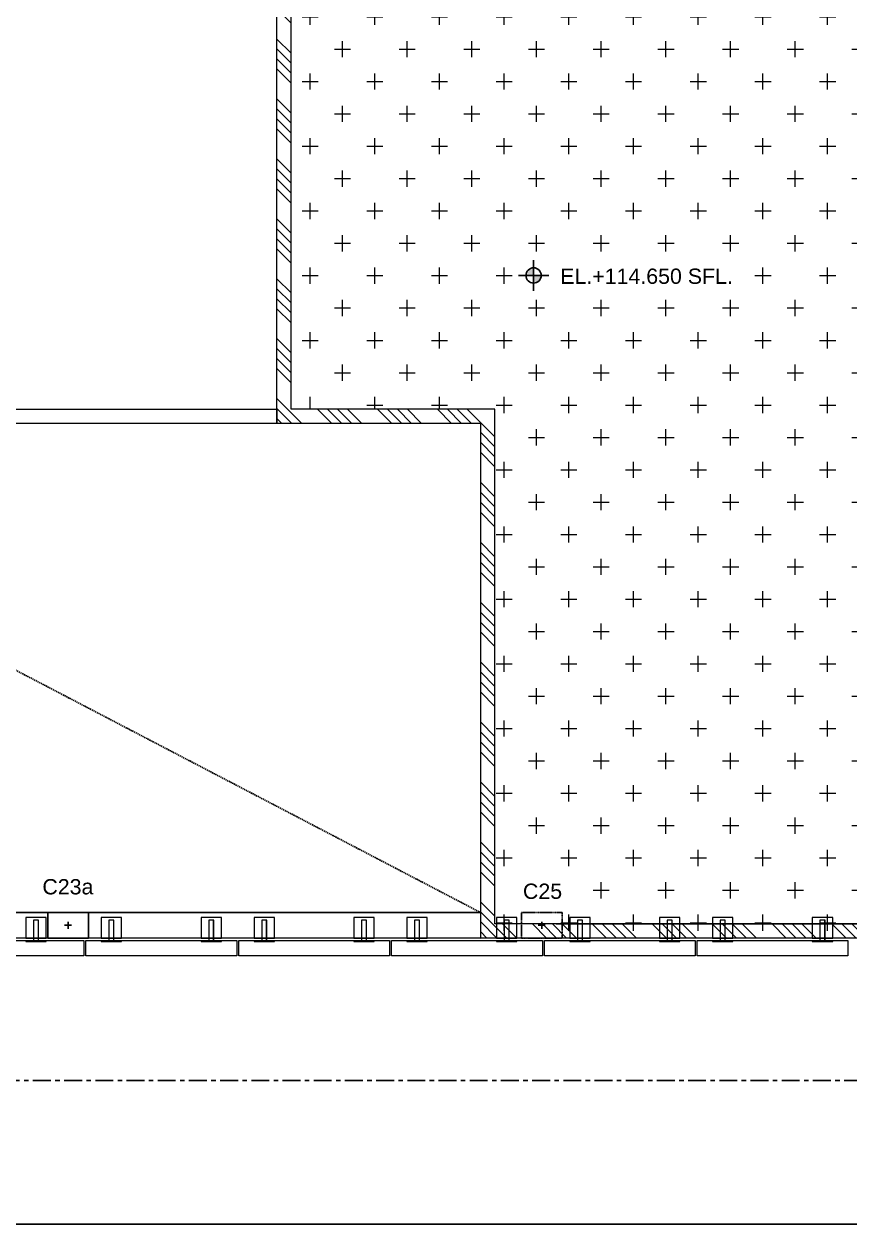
# Model space of a CAD drawing. Header units: millimetres. Extents: x 663313 to 1226001, y 1431724 to 1620898.
# Drawn here: x 712425 to 720523, y 1505819 to 1517596 of the extents above; entities that cross this region are included whole.
import ezdxf
from ezdxf.enums import TextEntityAlignment as Align

# ---------------------------------------------------------------- set-up
doc = ezdxf.new("R2010")
doc.units = ezdxf.units.MM
for name, pattern in [('CENTER', [50.800000000000004, 31.75, -6.35, 6.35, -6.35]), ('HIDDEN', [0.375, 0.25, -0.125]), ('TA_GL_000.70000', [1.925, 0.7, -0.175, 0.175, -0.175, 0.7]), ('XKITLINE00', [0]), ('XKITLINE02', [4, 2, -2])]:
    doc.linetypes.add(name, pattern=pattern)
for name, color, linetype in [('000 - 0_SYM_DWG_GRIDLINE_MAIN_COLOR_251', 7, 'Continuous'), ('000 - 0_SYM_DWG_SLOPE-SYM_TEXT_COLOR_3', 7, 'Continuous'), ('000 - GRID', 7, 'CENTER'), ('_PP-Dim', 7, 'Continuous'), ('BR', 7, 'Continuous'), ('CVA044__', 7, 'Continuous'), ('DIM', 7, 'Continuous'), ('TEXT', 7, 'Continuous')]:
    doc.layers.add(name, color=color, linetype=linetype)
doc.layers.add('A-FLOR-E', color=7, linetype='Continuous', lineweight=9)
doc.layers.add('Part', color=7, linetype='Continuous', lineweight=0)
doc.styles.add('Arial', font='arial.ttf')
doc.styles.add('TA', font='', dxfattribs={"height": 4.5})
doc.styles.get('TA').set_extended_font_data('Cordia New')

# ---------------------------------------------------------------- blocks, each defined once
blk = doc.blocks.new('*U4786')
at = {"layer": '000 - 0_SYM_DWG_GRIDLINE_MAIN_COLOR_251', "color": 7, "linetype": 'ByBlock', "ltscale": 5}
blk.add_line((75.99999999999942, -2.764863893389731e-12), (-538.0000001488631, 2.821025884952372e-12), dxfattribs=at)
at = {"color": 7, "style": 'TA', "flags": 1}
blk.add_attdef('LOCATION', (5.999999999999999, -6.000000000000001), '', height=4.5, rotation=270, dxfattribs=at)
at = {"layer": '000 - 0_SYM_DWG_SLOPE-SYM_TEXT_COLOR_3', "color": 7, "style": 'Arial'}
blk.add_attdef('GRID-HEAD', text='', height=4.000000000000001, rotation=180, dxfattribs=at).set_placement((154.0914374121304, -1.023181539494544e-12), align=Align.MIDDLE_CENTER)
blk = doc.blocks.new('W-1-PP18-ST_ENT4_REV00_20260531-225107_LOPF_DIMS')
at = {"layer": '000 - GRID', "color": 7, "linetype": 'TA_GL_000.70000', "xscale": 50.00000000000038, "yscale": 50.00000000000038, "zscale": 50.00000000000038, "rotation": 180}
blk.add_blockref('*U4786', (0, -14800.00000023842), dxfattribs=at)
blk = doc.blocks.new('po')
h = blk.add_hatch(color=7)
h.dxf.hatch_style = 1
edge = h.paths.add_edge_path()
edge.add_line((1.5, 0), (-2.273736754432321e-13, 0))
edge.add_line((-2.273736754432321e-13, 0), (0, -1.499999999999886))
edge.add_arc((0, 0), 1.5, 270, 360)
edge = h.paths.add_edge_path()
edge.add_line((-1.5, 0), (-2.273736754432321e-13, 0))
edge.add_line((-2.273736754432321e-13, 0), (0, 1.5))
edge.add_arc((0, 0), 1.5, 90, 180)
at = {"color": 7}
for p, q in [((0, -2.988926305671157), (0, 2.988926305671157)), ((-2.988926305671157, 0), (2.988926305671157, 0))]:
    blk.add_line(p, q, dxfattribs=at)
blk.add_circle((0, 0), 1.5, dxfattribs=at)
blk = doc.blocks.new('C25')
at = {"layer": 'BR', "color": 7}
for p, q in [((-0.03428971997345798, 1.001963391900063e-05), (0.03428972073015757, 1.001986674964428e-05)), ((2.91038304567337e-11, 0.03429974056780338), (-8.731149137020111e-11, -0.03427970083430409))]:
    blk.add_line(p, q, dxfattribs=at)
at = {"layer": 'BR', "color": 7, "ltscale": 5}
blk.add_lwpolyline([(-0.1250000002037268, 0.2000100198201835), (0.1249999996798579, 0.2000100202858448), (0.1250000004947651, -0.1999899800866842), (-0.1249999999708962, -0.1999899800866842)], close=True, dxfattribs=at)
blk = doc.blocks.new('44')
at = {"layer": 'Part', "color": 7, "linetype": 'XKITLINE02', "lineweight": 0}
for p, q in [((19.98889996157936, 27.26068043324631), (19.78890001145169, 27.26068043324631)), ((19.98889996157936, 26.52062612678856), (19.78890001145169, 26.52062612678856)), ((19.98889996157936, 25.54062602680642), (19.78890001145169, 25.54062602680642)), ((19.98889996157936, 25.02062612678856), (19.78890001145169, 25.02062612678856)), ((19.98889996157936, 24.04062602692284), (19.78890001145169, 24.04062602692284)), ((19.98889996157936, 23.52062612678856), (19.78890001145169, 23.52062612678856)), ((19.98889996157936, 22.64062607684173), (19.78890001145169, 22.64062607684173)), ((19.98889996157936, 21.92062607686967), (19.78890001145169, 21.92062607686967)), ((19.98889996157936, 21.04062602680642), (19.78890001145169, 21.04062602680642)), ((19.98889996157936, 20.52062612690497), (19.78890001145169, 20.52062612690497)), ((19.98889996157936, 19.54062602680642), (19.78890001145169, 19.54062602680642))]:
    blk.add_line(p, q, dxfattribs=at)
at = {"layer": 'Part', "color": 7, "linetype": 'XKITLINE00', "lineweight": 0}
for points in [[(19.63890016125492, 26.81062187673524), (19.63890016125492, 28.2906219267752), (19.78890016139462, 28.2906219267752), (19.78890016139462, 26.81062187673524)], [(19.78890016139462, 26.7906219267752), (19.78890016139462, 25.31062187673524), (19.63890016125492, 25.31062187673524), (19.63890016125492, 26.7906219267752)], [(19.78890016139462, 25.2906219267752), (19.78890016139462, 23.81062187673524), (19.63890016125492, 23.81062187673524), (19.63890016125492, 25.2906219267752)], [(19.78890016139462, 23.7906219267752), (19.78890016139462, 22.31062187673524), (19.63890016125492, 22.31062187673524), (19.63890016125492, 23.7906219267752)], [(19.63890016125492, 20.81062187673524), (19.63890016125492, 22.2906219267752), (19.78890016139462, 22.2906219267752), (19.78890016139462, 20.81062187673524)], [(19.78890016139462, 20.7906219267752), (19.78890016139462, 19.31062187673524), (19.63890016125492, 19.31062187673524), (19.63890016125492, 20.7906219267752)]]:
    blk.add_lwpolyline(points, close=True, dxfattribs=at)
at = {"layer": 'Part', "color": 7, "linetype": 'HIDDEN', "lineweight": 0, "ltscale": 8}
for points in [[(19.78890001145169, 27.38067623309325), (19.77890011155955, 27.38067623309325), (19.77890011155955, 27.18067628319841), (19.78890001145169, 27.18067628319841)], [(19.78890001145169, 26.6406219266355), (19.77890011155955, 26.6406219266355), (19.77890011155955, 26.44062197674066), (19.78890001145169, 26.44062197674066)], [(19.78890001145169, 25.66062182665337), (19.77890011155955, 25.66062182665337), (19.77890011155955, 25.46062187675852), (19.78890001145169, 25.46062187675852)], [(19.78890001145169, 25.1406219266355), (19.77890011155955, 25.1406219266355), (19.77890011155955, 24.94062197674066), (19.78890001145169, 24.94062197674066)], [(19.78890001145169, 24.16062182676978), (19.77890011155955, 24.16062182676978), (19.77890011155955, 23.96062187687494), (19.78890001145169, 23.96062187687494)], [(19.78890001145169, 23.6406219266355), (19.77890011155955, 23.6406219266355), (19.77890011155955, 23.44062197674066), (19.78890001145169, 23.44062197674066)], [(19.78890001145169, 22.76062187668867), (19.77890011155955, 22.76062187668867), (19.77890011155955, 22.56062192679383), (19.78890001145169, 22.56062192679383)], [(19.78890001145169, 22.04062187671661), (19.77890011155955, 22.04062187671661), (19.77890011155955, 21.84062192682177), (19.78890001145169, 21.84062192682177)], [(19.78890001145169, 21.16062182665337), (19.77890011155955, 21.16062182665337), (19.77890011155955, 20.96062187675852), (19.78890001145169, 20.96062187675852)], [(19.78890001145169, 20.64062192675192), (19.77890011155955, 20.64062192675192), (19.77890011155955, 20.44062197685707), (19.78890001145169, 20.44062197685707)], [(19.78890001145169, 19.66062182665337), (19.77890011155955, 19.66062182665337), (19.77890011155955, 19.46062187675852), (19.78890001145169, 19.46062187675852)]]:
    blk.add_lwpolyline(points, dxfattribs=at)
for points in [[(19.81389991147421, 27.18067628319841), (20.01390001131199, 27.18067628319841), (20.01390001131199, 27.38067623309325), (19.81389991147421, 27.38067623309325)], [(19.81389991147421, 26.44062197674066), (20.01390001131199, 26.44062197674066), (20.01390001131199, 26.6406219266355), (19.81389991147421, 26.6406219266355)], [(19.81389991147421, 25.46062187675852), (20.01390001131199, 25.46062187675852), (20.01390001131199, 25.66062182665337), (19.81389991147421, 25.66062182665337)], [(19.81389991147421, 24.94062197674066), (20.01390001131199, 24.94062197674066), (20.01390001131199, 25.1406219266355), (19.81389991147421, 25.1406219266355)], [(19.81389991147421, 23.96062187687494), (20.01390001131199, 23.96062187687494), (20.01390001131199, 24.16062182676978), (19.81389991147421, 24.16062182676978)], [(19.81389991147421, 23.44062197674066), (20.01390001131199, 23.44062197674066), (20.01390001131199, 23.6406219266355), (19.81389991147421, 23.6406219266355)], [(19.81389991147421, 22.56062192679383), (20.01390001131199, 22.56062192679383), (20.01390001131199, 22.76062187668867), (19.81389991147421, 22.76062187668867)], [(19.81389991147421, 21.84062192682177), (20.01390001131199, 21.84062192682177), (20.01390001131199, 22.04062187671661), (19.81389991147421, 22.04062187671661)], [(19.81389991147421, 20.96062187675852), (20.01390001131199, 20.96062187675852), (20.01390001131199, 21.16062182665337), (19.81389991147421, 21.16062182665337)], [(19.81389991147421, 20.44062197685707), (20.01390001131199, 20.44062197685707), (20.01390001131199, 20.64062192675192), (19.81389991147421, 20.64062192675192)], [(19.81389991147421, 19.46062187675852), (20.01390001131199, 19.46062187675852), (20.01390001131199, 19.66062182665337), (19.81389991147421, 19.66062182665337)]]:
    blk.add_lwpolyline(points, close=True, dxfattribs=at)
at = {"layer": 'Part', "color": 7, "linetype": 'XKITLINE02', "lineweight": 0}
for points in [[(19.78890001145169, 27.25568048318382), (19.98889996157936, 27.25568048318382), (19.98889996157936, 27.3056804331718), (19.78890001145169, 27.3056804331718)], [(19.78890001145169, 26.51562617672607), (19.98889996157936, 26.51562617672607), (19.98889996157936, 26.56562612671405), (19.78890001145169, 26.56562612671405)], [(19.78890001145169, 25.53562607674394), (19.98889996157936, 25.53562607674394), (19.98889996157936, 25.58562602673192), (19.78890001145169, 25.58562602673192)], [(19.78890001145169, 25.01562617672607), (19.98889996157936, 25.01562617672607), (19.98889996157936, 25.06562612671405), (19.78890001145169, 25.06562612671405)], [(19.78890001145169, 24.03562607686035), (19.98889996157936, 24.03562607686035), (19.98889996157936, 24.08562602684833), (19.78890001145169, 24.08562602684833)], [(19.78890001145169, 23.51562617672607), (19.98889996157936, 23.51562617672607), (19.98889996157936, 23.56562612671405), (19.78890001145169, 23.56562612671405)], [(19.78890001145169, 22.63562612677924), (19.98889996157936, 22.63562612677924), (19.98889996157936, 22.68562607676722), (19.78890001145169, 22.68562607676722)], [(19.78890001145169, 21.91562612680718), (19.98889996157936, 21.91562612680718), (19.98889996157936, 21.96562607679516), (19.78890001145169, 21.96562607679516)], [(19.78890001145169, 21.03562607674394), (19.98889996157936, 21.03562607674394), (19.98889996157936, 21.08562602673192), (19.78890001145169, 21.08562602673192)], [(19.78890001145169, 20.51562617684249), (19.98889996157936, 20.51562617684249), (19.98889996157936, 20.56562612683047), (19.78890001145169, 20.56562612683047)], [(19.78890001145169, 19.53562607674394), (19.98889996157936, 19.53562607674394), (19.98889996157936, 19.58562602673192), (19.78890001145169, 19.58562602673192)]]:
    blk.add_lwpolyline(points, dxfattribs=at)
blk = doc.blocks.new('W-1-PP18-ST_ENT4_REV00_20260531-225334_LOPF_PL')
at = {"layer": 'A-FLOR-E'}
h = blk.add_hatch(dxfattribs=at)
h.set_pattern_fill('CROSS', scale=50, angle=2.544443745170813e-14)
h.set_pattern_definition([(0, (-663607876.3627089, -1524781034.102207), (317.4999999999999, 317.5000000000001), [158.75, -476.2500000000001]), (90, (-663607796.9877089, -1524781113.477207), (-317.5000000000001, 317.4999999999999), [158.75, -476.2500000000001])])
h.paths.add_polyline_path([(19109.67572266294, -8209.998295545578), (19109.77585810854, -13360.23649835587), (23991.60852891637, -13360.35403561592), (23967.62319797708, -1699.93278336525), (16485.04183465673, -1700.106406450272), (16485.00534266664, -3484.998542547226), (17110.03803891374, -3485.013758420944), (17109.82447344495, -8210.001704216003)])
at = {"layer": 'TEXT'}
h = blk.add_hatch(dxfattribs=at)
h.set_pattern_fill('ANSI34', scale=21.83100767730448, angle=389.6127377210304)
h.set_pattern_definition([(314.9986051339039, (31061.47735149099, -20146.6144387722), (294.0792195837633, 294.0649012116099), []), (314.9986051339039, (31061.47496527864, -20244.63850140572), (294.0792195837633, 294.0649012116099), []), (314.9986051339039, (31061.47257894708, -20342.66256356239), (294.0792195837633, 294.0649012116099), []), (314.9986051339039, (31061.4701922579, -20440.68684458733), (294.0792195837633, 294.0649012116099), [])])
h.paths.add_polyline_path([(21249.94820505811, -1450.035531044006), (21249.94479686453, -1590.035425424576), (24079.24457461073, -1590.10430264473), (24079.24780446722, -1450.104571580887)], flags=17)
h.paths.add_polyline_path([(18499.6206304474, -1589.968467473984), (18499.62403887941, -1449.96824836731), (16347.69064563944, -1449.915811061859), (16347.68723792268, -1589.916080474854)])
h.paths.add_polyline_path([(18499.62403864099, -1449.968276023865), (18499.6206304474, -1589.968468427658), (21249.94479662611, -1590.035424232483), (21249.94820505811, -1450.035329341888)], flags=17)
h.paths.add_polyline_path([(24220.23289519979, -1449.941145420074), (24080.23151392175, -1449.933311700821), (24079.94162804319, -13260.01345682144), (19109.71661991312, -13259.91148161888), (19109.70321542455, -8210.032585859299), (17109.79698044492, -8209.967413663864), (17110.03803974821, -3485.013758182526), (16485.30375081731, -3484.998548269272), (16485.04183465673, -1575.001703977585), (16345.04183477594, -1574.998296260834), (16345.00248033239, -3624.994485378265), (16970.03463155462, -3625.010350465775), (16969.92338592245, -8349.970825195312), (18969.83858114912, -8350.029174804688), (18969.71785885526, -13399.8987364769), (24219.93940312101, -13400.01195311546)])
at = {"layer": 'BR', "color": 7}
for p, q in [((19535.33142787649, -13275.28063726425), (19603.91086906625, -13275.28230667114)), ((19569.62031406595, -13309.57119202614), (19569.62198323442, -13240.99175143242))]:
    blk.add_line(p, q, dxfattribs=at)
at = {"layer": 'BR', "color": 7, "linetype": 'HIDDEN', "ltscale": 5}
blk.add_lwpolyline([(19369.61810571386, -13400.27660346031), (19369.62419099046, -13150.27660322189), (19769.62419134809, -13150.28634047508), (19769.61810547544, -13400.28634095192)], close=True, dxfattribs=at)
at = {"layer": 'DIM', "color": 7, "linetype": 'HIDDEN', "ltscale": 50}
blk.add_line((18969.7757754965, -13150.47288060188), (-2309.34733026789, -2059.47854757309), dxfattribs=at)
at = {"layer": 'DIM', "color": 7}
blk.add_line((18969.77943331434, -13399.94411706924), (13119.65849346353, -13399.80169510841), dxfattribs=at)
for points in [[(13119.33707923128, -13150.19149470329), (18969.7757754965, -13150.47288060188)], [(24079.94511408044, -13259.96394348145), (19709.62564331724, -13259.9613506794)]]:
    blk.add_lwpolyline(points, dxfattribs=at)
at = {"layer": 'Part', "color": 7, "linetype": 'XKITLINE00', "lineweight": 0}
for points in [[(18969.77943331434, -13399.94411706924), (18969.77699786855, -8350), (16969.72319812013, -8350), (16969.72319812013, -3624.864799976349), (16344.6189981146, -3624.86479973793), (16344.6189981146, -1449.916001558304)], [(16346.84941441251, -1449.985752820969), (24217.62339824869, -1450), (24217.62583321764, -13399.96651744843), (18969.77943331434, -13399.94411706924)]]:
    blk.add_lwpolyline(points, dxfattribs=at)
for points in [[(17109.72319800092, -8209.999999761581), (17109.72319823934, -3484.864799976349), (16484.61899823381, -3484.864800214767), (16484.61899823381, -1589.977998495102), (24077.62339812948, -1589.999601602554), (24077.62583309843, -13259.96591949463), (19109.77943319513, -13259.9447145462), (19109.77699798776, -8209.999999761581)], [(12919.99999621906, -13150.23139120918), (12919.99999621906, -3425.584927744931), (16344.6189981146, -3425.584927744931), (16344.6189981146, -3625.572284318507), (13119.98735279264, -3625.572284318507), (13119.98735279264, -8209.999999999534), (16969.99999611895, -8209.999999999767), (16969.99999611895, -8350), (13119.98735279264, -8349.999999999302), (13119.98735279264, -13150.23139120918)]]:
    blk.add_lwpolyline(points, close=True, dxfattribs=at)
at = {"color": 7, "xscale": 50.00000000000001, "yscale": 50.00000000000001, "zscale": 50.00000000000001}
blk.add_blockref('po', (19489.04768819048, -6897.801306962967), dxfattribs=at)
at = {"layer": 'DIM', "color": 7, "xscale": 1000, "yscale": 1000, "zscale": 1000, "rotation": 89.99860517248617}
blk.add_blockref('C25', (14919.67155725195, -13275.28007316589), dxfattribs=at)
at = {"layer": 'CVA044__', "color": 7, "char_height": 149.9999999998653, "attachment_point": 5, "style": 'Arial', "bg_fill": 3, "box_fill_scale": 1.1, "bg_fill_color": 256, "bg_fill_true_color": 13158600, "bg_fill_transparency": 0}
for s, insert in [('\\A1;C23a', (14917.66319948866, -12898.06174683571)), ('\\A1;C25', (19576.72012860014, -12941.92958331108))]:
    blk.add_mtext(s, dxfattribs=dict(at, insert=insert))
at = {"layer": 'DIM', "color": 7, "insert": (20597.53781921102, -6906.262855291367), "char_height": 150, "attachment_point": 5, "rotation": 359.99860513390377, "style": 'Arial', "bg_fill": 3, "box_fill_scale": 1.1, "bg_fill_color": 256, "bg_fill_true_color": 13158600, "bg_fill_transparency": 0}
blk.add_mtext('\\A1;EL.+114.650 SFL.', dxfattribs=at)
at = {"color": 7, "xscale": 1000.000000000001, "yscale": 1000.000000000001, "zscale": 1000.000000000001, "rotation": 90}
blk.add_blockref('44', (41885.61977786256, -33213.90015912056), dxfattribs=at)

msp = doc.modelspace()

# ---------------------------------------------------------------- linework, layer by layer
at = {"layer": '_PP-Dim', "color": 7}
msp.add_lwpolyline([(687862.5634017129, 1505819.113591482), (726612.5634017129, 1505819.113591482), (726612.5634017129, 1525819.113591482), (687862.5634017129, 1525819.113591482)], close=True, dxfattribs=at)

# ---------------------------------------------------------------- block references
at = {"layer": 'DIM', "color": 7}
msp.add_blockref('W-1-PP18-ST_ENT4_REV00_20260531-225107_LOPF_DIMS', (697937.9498508666, 1522025.785729408), dxfattribs=at)
msp.add_blockref('W-1-PP18-ST_ENT4_REV00_20260531-225107_LOPF_DIMS', (697937.9498508666, 1522025.785729408), dxfattribs=at)

# ---------------------------------------------------------------- next in the draw order: block references
at = {"color": 7}
msp.add_blockref('W-1-PP18-ST_ENT4_REV00_20260531-225334_LOPF_PL', (697937.9498508666, 1522025.785729408), dxfattribs=at)

doc.saveas('drawing.dxf')
